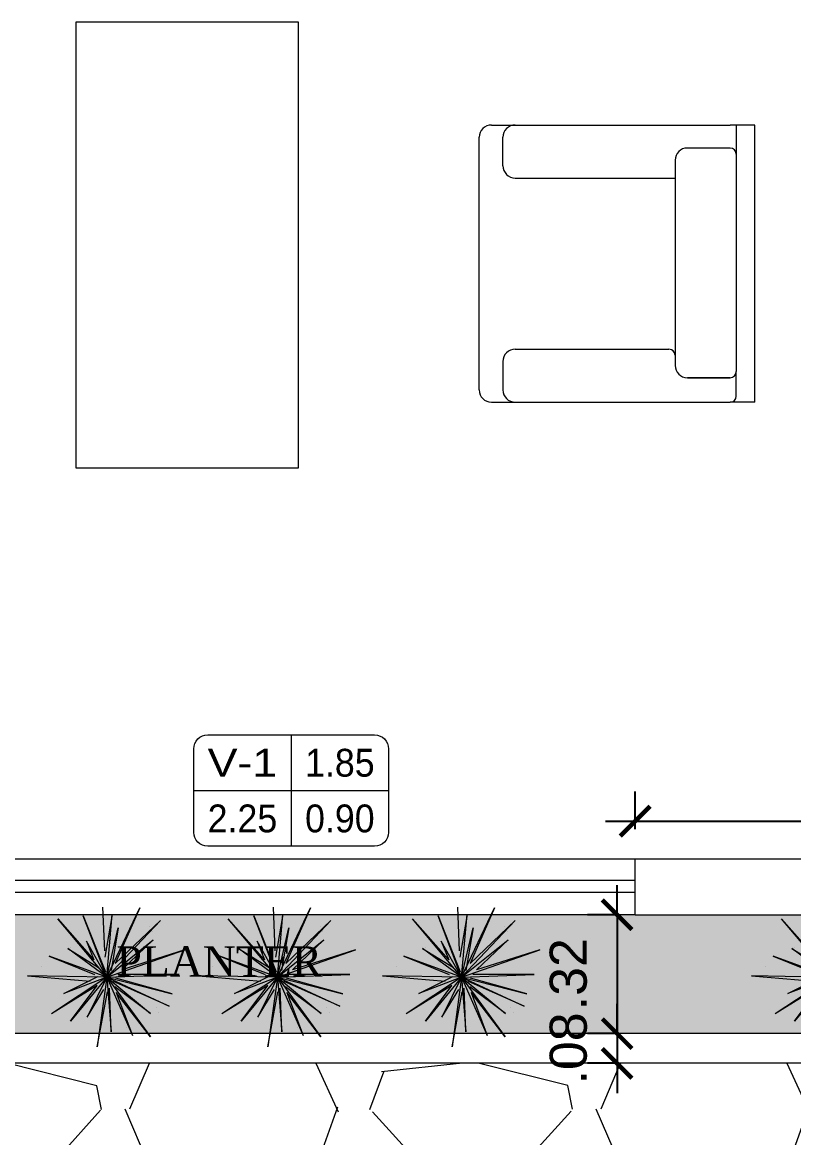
# Model space of a CAD drawing. Header units: millimetres. Extents: x -59 to 123, y 54 to 155.
# Drawn here: x -53.407 to -51.328, y 135.931 to 138.936 of the extents above; entities that cross this region are included whole.
import ezdxf
from ezdxf.enums import TextEntityAlignment as Align

# ---------------------------------------------------------------- set-up
doc = ezdxf.new("R2010")
doc.units = ezdxf.units.MM
doc.linetypes.add('CONTINUA', pattern=[0])
doc.linetypes.add('HIDDEN2', pattern=[0.1875, 0.125, -0.0625])
doc.layers.get('0').update_dxf_attribs({"lineweight": 9})
doc.layers.get('Defpoints').update_dxf_attribs({"lineweight": 0})
for name, color, linetype in [('A-COT', 8, 'Continuous'), ('A-PROY', 8, 'HIDDEN2'), ('A-TEX 010', 7, 'Continuous')]:
    doc.layers.add(name, color=color, linetype=linetype)
for name, color, linetype, lineweight in [('arboles', 94, 'Continuous', 9), ('mobiliario', 7, 'Continuous', 0), ('muro', 5, 'Continuous', 70), ('murobajo', 7, 'Continuous', 30), ('MUROS', 7, 'Continuous', 80), ('TEXTOS', 3, 'Continuous', 0), ('vegetacion', 95, 'Continuous', 0), ('VENTANA BAJA', 150, 'Continuous', 20), ('VIDRIO', 7, 'Continuous', 5)]:
    doc.layers.add(name, color=color, linetype=linetype, lineweight=lineweight)
doc.styles.add('ARIAL', font='arial.ttf')
doc.styles.add('ROMANS', font='ROMANS.SHX', dxfattribs={"width": 1.35, "height": 0.29})
doc.styles.add('S', font='romand.shx')
doc.styles.add('style1', font='arial.ttf', dxfattribs={"height": 0.1})
doc.dimstyles.new('luis1', dxfattribs={"dimtxt": 0.1, "dimasz": 0.08, "dimexe": 0.08, "dimexo": 0.08, "dimgap": 0.08, "dimtad": 2, "dimzin": 4, "dimdsep": 46, "dimtxsty": 'style1', "dimblk": 'ARCHTICK', "dimcen": 2, "dimdle": 0.08, "dimclrd": 256, "dimclre": 256, "dimclrt": 256, "dimadec": 0, "dimazin": 1, "dimtfac": 1, "dimtix": 1, "dimtmove": 0, "dimatfit": 3, "dimfxl": 1, "dimtolj": 1, "dimarcsym": 0})

# ---------------------------------------------------------------- blocks, each defined once
blk = doc.blocks.new('DWW')
at = {"layer": 'arboles', "color": 251}
for p, q in [((303.8201625724012, 165.0302153028914), (303.7285334862375, 165.2695434013123)), ((303.7285334862375, 165.2695434013123), (303.8149972018195, 165.0517001858734)), ((303.8118532071691, 165.1333224330891), (303.8053402522787, 165.3022071113269)), ((303.8411232717296, 165.2738853712393), (303.8128262168556, 165.1079950786191)), ((303.8201625724012, 165.0302153028914), (303.9485476866397, 165.299712224148)), ((303.8201625724012, 165.0302153028914), (303.8411232717296, 165.2738853712393)), ((303.9485476866397, 165.299712224148), (303.8528015972019, 165.083515810019)), ((303.8201625724012, 165.0302153028914), (303.6292688275271, 165.257041675185)), ((303.6292688275271, 165.257041675185), (303.7698564508918, 165.0976643374557)), ((303.8201625724012, 165.0302153028914), (304.0284984473312, 165.2507536869475)), ((303.8528015972019, 165.083515810019), (304.0284984473312, 165.2507536869475)), ((303.9865748239132, 165.2265355052412), (303.9865748239132, 165.2265355052412)), ((303.8201625724012, 165.0302153028914), (303.8647791396751, 165.2227558490747)), ((303.8647791396751, 165.2227558490747), (303.8364820848014, 165.0568655564551)), ((303.997313198333, 165.2069968427496), (303.997313198333, 165.2069968427496)), ((303.8201625724012, 165.0302153028914), (303.6684208072181, 165.1414575040748)), ((303.6684208072181, 165.1414575040748), (303.7883469482556, 165.0680196982736)), ((303.6793703917632, 165.1474106931799), (303.6793703917632, 165.1474106931799)), ((303.8201625724012, 165.0302153028914), (303.7410352123643, 165.1702787426021)), ((303.7410352123643, 165.1702787426021), (303.7698564508918, 165.0976643374557)), ((303.8201625724012, 165.0302153028914), (304.0010247931127, 165.1759682968377)), ((303.8732571654383, 165.1506348592864), (303.8732571654383, 165.1506348592864)), ((304.0010247931127, 165.1759682968377), (303.8785462031683, 165.0593746689201)), ((303.8201625724012, 165.0302153028914), (303.595806402072, 165.1126362655474)), ((303.595806402072, 165.1126362655474), (303.7720274358554, 165.0413694447098)), ((303.6901087661824, 165.1278720306884), (303.6901087661824, 165.1278720306884)), ((303.8201625724012, 165.0302153028914), (304.1239453197684, 165.1373405008003)), ((304.1239453197684, 165.1373405008003), (303.8785462031683, 165.0593746689201)), ((303.5660527332882, 165.0715100472251), (303.5660527332882, 165.0715100472251)), ((303.8201625724012, 165.0302153028914), (303.5120378551071, 165.0356798904741)), ((303.5120378551071, 165.0356798904741), (303.755707923455, 165.014719191146)), ((303.8201625724012, 165.0302153028914), (303.6044903419257, 164.8874566945633)), ((303.6534488791267, 164.9674074552549), (303.7853525626372, 165.0332096885097)), ((303.8201625724012, 165.0302153028914), (303.6534488791267, 164.9674074552549)), ((303.8201625724012, 165.0302153028914), (303.6792757320356, 164.8599830403445)), ((303.8201625724012, 165.0302153028914), (303.7437303809818, 164.8754791520899)), ((303.8201625724012, 165.0302153028914), (303.7828823606727, 164.7598949809795)), ((303.8201625724012, 165.0302153028914), (304.1016370361317, 165.0410702277089)), ((303.8201625724012, 165.0302153028914), (304.0741633819127, 164.9662848375991)), ((303.8201625724012, 165.0302153028914), (303.9895714342932, 164.7982235600157)), ((303.8201625724012, 165.0302153028914), (304.0630092400942, 164.918149701053)), ((303.8201625724012, 165.0302153028914), (303.9903948349481, 164.8893284625259)), ((303.8201625724012, 165.0302153028914), (303.8370062684553, 164.8183608586891)), ((303.8201625724012, 165.0302153028914), (303.9199514147652, 164.8042123312521)), ((304.0630092400942, 164.918149701053), (303.8468128259652, 165.0138957904913)), ((304.0741633819127, 164.9662848375991), (303.8549725821653, 165.027220917273)), ((304.1016370361317, 165.0410702277089), (303.8631323383653, 165.0405460440547)), ((303.7823581770189, 164.9983996787457), (303.6044903419257, 164.8874566945633)), ((303.6792757320356, 164.8599830403445), (303.7823581770189, 164.9983996787457)), ((303.7437303809818, 164.8754791520899), (303.8090084305829, 164.9820801663454)), ((303.7828823606727, 164.7598949809795), (303.8223335573648, 164.9739204101454)), ((303.8370062684553, 164.8183608586891), (303.8304933135648, 164.9872455369272)), ((303.9903948349481, 164.8893284625259), (303.8519781965468, 164.9924109075091)), ((303.9895714342932, 164.7982235600157), (303.8571435671287, 164.9709260245269)), ((303.8571435671287, 164.9709260245269), (303.9199514147652, 164.8042123312521)), ((303.6044903419257, 164.8874566945633), (303.6044903419257, 164.8874566945633)), ((304.0117278851997, 164.9115739308411), (304.0117278851997, 164.9115739308411)), ((304.0224662596192, 164.8920352683496), (304.0224662596192, 164.8920352683496)), ((303.8984102267248, 164.8356732848864), (303.8984102267248, 164.8356732848864))]:
    blk.add_line(p, q, dxfattribs=at)
blk = doc.blocks.new('CUADROVANOS3')
blk.add_lwpolyline([(-0.2625000000000011, -0.1124999999999972), (-0.2625000000000011, 0.1124999999999972, -0.4142135623730951), (-0.2250000000000014, 0.1499999999999986), (0.2250000000000014, 0.1499999999999986, -0.4142135623730951), (0.2625000000000011, 0.1124999999999972), (0.2625000000000011, -0.1124999999999972, -0.4142135623730951), (0.2250000000000014, -0.1499999999999986), (-0.2250000000000014, -0.1499999999999986, -0.4142135623730951)], format="xyb", close=True)
for points in [[(0, 0.1499999999999986), (0, -0.1499999999999986)], [(-0.2625000000000011, 0), (0.2625000000000011, 0)]]:
    blk.add_lwpolyline(points)
at = {"layer": 'TEXTOS', "style": 'S', "flags": 8}
for tag, width, p, p2 in [('CODIGO', 1.029411764705883, (-0.2250000000000014, 0.0375000000000014), (-0.0375000000000014, 0.0375000000000014)), ('ALFEIZAR', 0.7394366197183098, (0.0375000000000014, 0.0375000000000014), (0.2250000000000014, 0.0375000000000014)), ('ANCHO', 0.7720588235294119, (-0.2250000000000014, -0.1124999999999972), (-0.0375000000000014, -0.1124999999999972)), ('ALTO', 0.7720588235294118, (0.0375000000000014, -0.1124999999999972), (0.2250000000000014, -0.1124999999999972))]:
    blk.add_attdef(tag, text='', height=0.075, dxfattribs=dict(at, width=width)).set_placement(p, p2, align=Align.FIT)
blk = doc.blocks.new('A$C22363C2C')
at = {"layer": 'mobiliario'}
for p, q in [((9.82874013e-08, 0.7466249833507668), (0.0660000982873754, 0.7466249833507668)), ((0.0495000982873677, 0.7301249833505885), (0.0495000982873677, 0.664124983350785)), ((0.7095000982873927, 0.7466249833507668), (0.0660000982873754, 0.7466249833507668)), ((0.678595376379107, 0.6369072555168991), (0.678595376379107, 0.713624983350865)), ((0.7425000982874224, 0.7136249833507691), (0.7425000982874082, 0.0329999833504502)), ((0.0495000982873677, 0.0783749833501446), (0.0495000982873677, 0.6641249833503338)), ((0.0660000982873754, 0.6806249833505122), (0.1815000982873442, 0.6806249833505122)), ((0.0660000982873754, 0.6806249833505122), (0.1815000982873442, 0.6806249833505122)), ((0.1815000982873442, 0.6806249833505085), (0.0660000982873754, 0.6806249833505085)), ((0.2145000982873313, 0.0948749833503229), (0.2145000982873313, 0.6476249833501555)), ((0.6455953763791201, 0.6039072555169973), (0.2310000982873674, 0.6039072555169973)), ((0.6455953763791201, 0.1427177111843179), (0.2145000982873313, 0.1427177111843179)), ((0.678595376379107, 0.1097177111844161), (0.678595376379107, 0.0329999833504502)), ((0.0495000982873677, -1.66494516e-08), (0.0495000982873677, 0.0783749833501446)), ((0.0660001508458805, 0.0618749833504211), (0.1815001508458778, 0.0618749833504211)), ((9.82874013e-08, -1.66494516e-08), (0.0660000982873754, -1.66494516e-08)), ((0.7095000982873643, -1.66499063e-08), (0.0660000982873754, -1.66494516e-08))]:
    blk.add_line(p, q, dxfattribs=at)
blk.add_lwpolyline([(9.82874013e-08, 0.7466249833507668), (9.82874155e-08, -1.66494516e-08)], dxfattribs=at)
for centre, radius, start, end in [((0.0660000982873754, 0.7301249833505885), 0.0165, 90, 180), ((0.6455953763791201, 0.713624983350865), 0.033, 0, 90), ((0.7095000982873927, 0.7136249833507691), 0.033, 0, 90), ((0.0660000982873754, 0.6641249833503338), 0.0165, 90, 180), ((0.0660000982873754, 0.664124983350785), 0.0165, 90, 180), ((0.1815000982873442, 0.6476249833501555), 0.033, 0, 90), ((0.1815000982873442, 0.6476249833506067), 0.033, 0, 90), ((0.6455953763791201, 0.6369072555168991), 0.033, 270, 0), ((0.2310000982873674, 0.6204072555171756), 0.0165, 180, 270), ((0.6455953763791201, 0.1097177111844161), 0.033, 0, 90), ((0.1815000982873158, 0.0948749833503229), 0.033, 270, 0), ((0.0660000982873186, 0.0783749833501446), 0.0165, 180, 270), ((0.6455953763791201, 0.0329999833504502), 0.033, 270, 0), ((0.7095000982873643, 0.0329999833504502), 0.033, 270, 0)]:
    blk.add_arc(centre, radius, start, end, dxfattribs=at)
blk = doc.blocks.new('_ArchTick')
at = {"color": 0, "linetype": 'ByBlock', "const_width": 0.15}
blk.add_lwpolyline([(-0.5, -0.5), (0.5, 0.5)], dxfattribs=at)
blk = doc.blocks.new('*D265')
at = {"layer": 'A-COT', "linetype": 'Continuous', "lineweight": -2, "transparency": 16777216}
for p, q in [((-51.75557189111021, 136.7622808361075), (-51.75557189111021, 136.8639458385533)), ((-49.30557187419659, 136.762280836106), (-49.30557187419659, 136.8639458385533)), ((-51.83557189111021, 136.7839458385533), (-49.22557187419659, 136.7839458385533))]:
    blk.add_line(p, q, dxfattribs=at)
at = {"layer": 'Defpoints', "color": 0, "linetype": 'CONTINUA', "transparency": 16777216}
for p in [(-49.30557187419659, 136.7839458385533), (-51.75557189111021, 136.6822808361075), (-49.30557187419659, 136.682280836106)]:
    blk.add_point(p, dxfattribs=at)
at = {"layer": 'A-COT', "linetype": 'CONTINUA', "lineweight": -2, "transparency": 16777216, "xscale": 0.08, "yscale": 0.08, "zscale": 0.08, "rotation": 180}
blk.add_blockref('_ArchTick', (-51.75557189111021, 136.7839458385533), dxfattribs=at)
at = {"layer": 'A-COT', "linetype": 'CONTINUA', "lineweight": -2, "transparency": 16777216, "xscale": 0.08, "yscale": 0.08, "zscale": 0.08}
blk.add_blockref('_ArchTick', (-49.30557187419659, 136.7839458385533), dxfattribs=at)
at = {"layer": 'A-COT', "linetype": 'CONTINUA', "lineweight": 5, "transparency": 16777216, "insert": (-50.5305718826534, 136.9150031373255), "char_height": 0.1, "attachment_point": 5, "style": 'style1'}
blk.add_mtext('\\A1;2.45', dxfattribs=at)
blk = doc.blocks.new('*D274')
at = {"layer": 'A-COT', "linetype": 'Continuous', "lineweight": -2, "transparency": 16777216}
for p, q in [((-51.80422563634635, 136.5315463419473), (-51.80422563634635, 136.6115463419473)), ((-51.80422563634635, 136.5315463419473), (-51.88422563634635, 136.5315463419473)), ((-51.80422563634635, 136.5315463419473), (-51.80422563634635, 136.2115463419562)), ((-51.80422563634635, 136.2115463419562), (-51.88422563634635, 136.2115463419562)), ((-51.80422563634635, 136.2115463419562), (-51.80422563634635, 136.1315463419562))]:
    blk.add_line(p, q, dxfattribs=at)
at = {"layer": 'Defpoints', "color": 0, "linetype": 'CONTINUA', "transparency": 16777216}
for p in [(-51.75557189111025, 136.5315463419473), (-51.80422563634635, 136.2115463419562), (-51.75557189111022, 136.2115463419562)]:
    blk.add_point(p, dxfattribs=at)
at = {"layer": 'A-COT', "linetype": 'CONTINUA', "lineweight": -2, "transparency": 16777216, "xscale": 0.08, "yscale": 0.08, "zscale": 0.08}
for p, rotation in [((-51.80422563634635, 136.5315463419473), 270), ((-51.80422563634635, 136.2115463419562), 90)]:
    blk.add_blockref('_ArchTick', p, dxfattribs=dict(at, rotation=rotation))
at = {"layer": 'A-COT', "linetype": 'CONTINUA', "lineweight": 5, "transparency": 16777216, "insert": (-51.93531704153047, 136.3715463419517), "char_height": 0.1, "attachment_point": 5, "rotation": 90, "style": 'style1'}
blk.add_mtext('\\A1;.32', dxfattribs=at)
blk = doc.blocks.new('*D275')
at = {"layer": 'A-COT', "linetype": 'Continuous', "lineweight": -2, "transparency": 16777216}
for p, q in [((-51.80422563634637, 136.2115463419562), (-51.80422563634637, 136.2915463419562)), ((-51.80422563634637, 136.2115463419562), (-51.88422563634636, 136.2115463419562)), ((-51.80422563634637, 136.2115463419562), (-51.80422563634637, 136.1315463419562)), ((-51.80422563634637, 136.1315463419562), (-51.88422563634636, 136.1315463419562)), ((-51.80422563634637, 136.1315463419562), (-51.80422563634637, 136.0515463419562))]:
    blk.add_line(p, q, dxfattribs=at)
at = {"layer": 'Defpoints', "color": 0, "linetype": 'CONTINUA', "transparency": 16777216}
for p in [(-51.80422563634636, 136.2115463419562), (-51.80422563634636, 136.1315463419562), (-51.80422563634637, 136.1315463419562)]:
    blk.add_point(p, dxfattribs=at)
at = {"layer": 'A-COT', "linetype": 'CONTINUA', "lineweight": -2, "transparency": 16777216, "xscale": 0.08, "yscale": 0.08, "zscale": 0.08}
for p, rotation in [((-51.80422563634637, 136.2115463419562), 270), ((-51.80422563634637, 136.1315463419562), 90)]:
    blk.add_blockref('_ArchTick', p, dxfattribs=dict(at, rotation=rotation))
at = {"layer": 'A-COT', "linetype": 'CONTINUA', "lineweight": 5, "transparency": 16777216, "insert": (-51.93528293511849, 136.1715463419561), "char_height": 0.1, "attachment_point": 5, "rotation": 90, "style": 'style1'}
blk.add_mtext('\\A1;.08', dxfattribs=at)

msp = doc.modelspace()

# ---------------------------------------------------------------- hatches: boundary and pattern name
at = {"linetype": 'CONTINUA', "lineweight": 5}
h = msp.add_hatch(dxfattribs=at)
h.set_pattern_fill('GRAVEL', color=256, scale=0.05, double=1)
h.set_pattern_definition([(228.0127875, (-123.0525630316726, 146.1594625617649), (-10.1600000007979, -11.42999999929089), [0.17086072, -16.9152418197825]), (184.969741, (-123.1668630316726, 146.0324625617648), (15.23999999397025, 1.270000072348962), [0.2932023599999995, -29.02702444676197]), (132.5104471, (-123.4589630316727, 146.0070625617649), (12.70000000536375, -13.96999999512298), [0.20674076, -20.46736139705]), (267.273689, (-123.9542630316726, 145.6895625617648), (1.270000002659863, 25.39999999986657), [0.2670022599999995, -26.43321871286897]), (292.83365418, (-123.9669630316726, 145.4228625617648), (-6.350000000531704, 15.23999999977773), [0.2618168499999995, -25.91990387267197]), (357.2736889999999, (-123.8653630316726, 145.1815625617648), (-25.39999999986657, 1.270000002659864), [0.2670022599999995, -26.43321871286897]), (37.69424047, (-123.5986630316727, 145.1688625617649), (-16.50999999926795, -12.70000000095021), [0.35309683, -34.9565576571235]), (72.25532837, (-123.3192630316726, 145.3847625617648), (8.890000002389646, 27.93999999923943), [0.33335976, -33.0026283009525]), (121.42956562, (-123.2176630316727, 145.7022625617649), (-10.16000000144156, 16.50999999911301), [0.2679065, -26.52277284935601]), (175.2363583, (-123.3573630316726, 145.9308625617649), (13.96999999979976, -1.270000002194628), [0.3058566399999995, -14.98696847499999]), (222.3974378, (-123.6621630316726, 145.9562625617648), (-15.23999999951233, -13.970000000532), [0.3955389600000001, -39.15838625608851]), (138.81407483, (-122.6969630316727, 145.6768625617648), (-8.889999999466754, 7.620000000619591), [0.13500227, -13.365282912172]), (171.4692344, (-122.7985630316726, 145.7657625617648), (16.51000000044483, -2.539999997118672), [0.25684099, -25.42731949852]), (225, (-123.0525630316726, 145.8038625617648), (-1.776356839400251e-16, -1.27000000000012), [0.17960467, -1.616446554214]), (203.19859051, (-123.1414630316727, 145.9562625617648), (6.350000000173045, 2.539999999554667), [0.09672065999999988, -9.575311184446983]), (291.80140949, (-123.2303630316727, 145.9181625617648), (-1.270000000265748, 3.809999999911436), [0.13678281, -6.702376495]), (30.96375653, (-123.1795630316726, 145.7911625617648), (3.810000000093192, 2.539999999860563), [0.2221598299999998, -7.183149076454993]), (161.56505118, (-122.9890630316727, 145.9054625617648), (2.540000000066291, -1.269999999866877), [0.16064357, -3.855449058414]), (16.389540334, (-123.9669630316726, 145.9181625617648), (12.70000000000007, 3.810000000000122), [0.225044, -22.2794133362695]), (70.34617594, (-123.7510630316727, 145.9816625617648), (-5.080000000464658, -13.9699999998352), [0.18879947, -18.6911078391]), (293.19859051, (-122.9890630316727, 146.1594625617649), (-2.539999999556631, 6.350000000177643), [0.1934400499999998, -9.478591794446983]), (343.6104596700001, (-122.9128630316727, 145.9816625617648), (-12.70000000026614, 3.80999999911143), [0.2250439999999998, -22.27941333626997]), (339.44395478, (-123.9669630316726, 145.1307625617648), (-6.349999999999931, 2.540000000000105), [0.2170175999999997, -10.63386715655299]), (294.7751406, (-123.7637630316727, 145.0545625617648), (-6.350000007558465, 13.96999999656363), [0.18183606, -18.00179669036]), (66.80140949, (-122.9763630316726, 144.8894625617648), (2.539999999601149, 6.350000000159651), [0.19344005, -9.478591794446999]), (17.35402464, (-122.9001630316726, 145.0672625617648), (-16.50999999967151, -5.080000001066232), [0.2128913700000001, -21.0761879901]), (69.44395478, (-123.5986630316727, 144.8894625617648), (-2.54000000004423, -6.349999999982316), [0.1085088, -10.742375956553]), (101.309932474, (-123.0525630316726, 144.8894625617648), (-1.2700000000002, 5.080000000000185), [0.0647573, -6.410997482263001]), (165.963756532, (-123.0652630316727, 144.9529625617648), (3.809999999999757, -1.269999999999933), [0.26181685, -4.9745272945345]), (186.00900596, (-123.3192630316726, 145.0164625617649), (12.69999999993269, 1.270000000664677), [0.2426334999999998, -24.02068243166847]), (303.69006753, (-123.1795630316726, 145.6768625617648), (-1.270000000176484, 2.539999999911851), [0.18316194, -4.39588817984]), (353.15722659, (-123.0779630316727, 145.5244625617648), (21.59000000013284, -2.539999998869697), [0.31977838, -31.6580045325155]), (60.9453959, (-122.7604630316727, 145.4863625617648), (-5.080000000139844, -8.889999999920127), [0.13075412, -12.944696159055]), (90, (-122.6969630316727, 145.6006625617648), (-1.27, 1.27), [0.0762, -1.1938]), (120.25643716, (-123.3446630316727, 145.0545625617648), (5.079999999378582, -8.890000000354899), [0.17643348, -17.4669703866]), (48.01278749999999, (-123.4335630316726, 145.2069625617648), (10.16000000083767, 11.4299999992551), [0.34172144, -16.7443810997825]), (0, (-123.2049630316726, 145.4609625617648), (1.27, 1.27), [0.3302, -0.9398]), (325.3048465, (-122.8747630316726, 145.4609625617648), (12.70000000481077, -8.889999993127288), [0.20080478, -19.87965836207]), (254.0546040999999, (-122.7096630316726, 145.3466625617648), (-1.269999999911279, -5.080000000022373), [0.18491454, -9.060825019386]), (207.64597536, (-122.7604630316727, 145.1688625617649), (-24.13000000088667, -12.69999999831538), [0.3010725499999995, -29.80623221146897]), (175.42607874, (-123.0271630316726, 145.0291625617648), (-16.50999999999942, 1.269999999999739), [0.31851473, -31.53292322812])])
h.paths.add_polyline_path([(-50.60557187420179, 135.7322808361154), (-50.5205571567559, 135.7322808361154), (-50.5205571567559, 135.8384435490627), (-50.0205571567559, 135.8384435490627), (-50.0205571567559, 135.7322808361154), (-49.51057187795674, 135.7322808361154), (-49.51057187795674, 136.1315463419563), (-54.60557188212967, 136.1315463419559), (-54.60557188212958, 135.1072808247374), (-54.3527804852113, 135.1072808247374), (-54.3527804852113, 135.2384435490628), (-53.8527804852113, 135.2384435490628), (-53.8527804852113, 135.1072808247374), (-53.05278048521109, 135.1072808247374), (-53.05278048521109, 135.2384435490628), (-52.55278048521109, 135.2384435490628), (-52.55278048521109, 135.1072808247374), (-51.82055715675611, 135.1072808247374), (-51.82055715675611, 135.2384435490628), (-51.32055715675611, 135.2384435490628), (-51.32055715675611, 135.1072808247374), (-50.6055718742018, 135.1072808247373)])
h.paths.add_polyline_path([(-52.55278048521109, 135.3384435490627), (-53.05278048521109, 135.3384435490627), (-53.05278048521109, 135.8384435490627), (-52.55278048521109, 135.8384435490627)], flags=16)
h.paths.add_polyline_path([(-51.82055715675611, 135.3384435490627), (-51.82055715675611, 135.8384435490627), (-51.32055715675611, 135.8384435490627), (-51.32055715675611, 135.3384435490627)], flags=16)
h.paths.add_polyline_path([(-53.8527804852113, 135.3384435490627), (-54.3527804852113, 135.3384435490627), (-54.3527804852113, 135.8384435490627), (-53.8527804852113, 135.8384435490627)], flags=16)
h.paths.add_polyline_path([(-49.51057187795674, 135.3294554641729), (-49.51057187795674, 135.7322808361154), (-50.0205571567559, 135.7322808361154), (-50.60557187420179, 135.7322808361154), (-50.6055718742018, 135.1072808247373), (-51.32055715675611, 135.1072808247374), (-54.60557188212962, 135.1072808247374), (-51.48293841246632, 133.8982123822012)])
h.paths.add_polyline_path([(-51.82055715675611, 134.6384435490629), (-51.32055715675611, 134.6384435490629), (-51.32055715675611, 134.1384435490629), (-51.82055715675611, 134.1384435490629)], flags=16)
h.paths.add_polyline_path([(-51.82055715675611, 134.0289367125766), (-52.55278048521109, 134.3124500124642), (-52.55278048521109, 134.1384435490629), (-53.05278048521109, 134.1384435490629), (-53.05278048521109, 134.5060475727098), (-53.8527804852113, 134.8158036691029), (-53.8527804852113, 134.7384435490628), (-54.3527804852113, 134.7384435490628), (-54.3527804852113, 135.0094012293485), (-54.60557188212958, 135.1072808247374), (-54.6055718821296, 131.9322808361158), (-54.60557188212934, 131.6322808361158), (-54.3527804852113, 131.8157183117019), (-54.3527804852113, 132.2384435490628), (-53.8527804852113, 132.2384435490628), (-53.8527804852113, 132.1785421218127), (-53.05278048521109, 132.7590602179901), (-53.05278048521109, 132.8384435490627), (-52.94338395601379, 132.8384435490627), (-52.8055760211241, 132.938443549063), (-53.05278048521109, 132.938443549063), (-53.05278048521109, 133.438443549063), (-52.55278048521109, 133.438443549063), (-52.55278048521109, 133.121884028101), (-51.82055715675611, 133.6532201438651)])
h.paths.add_polyline_path([(-52.55278048521109, 133.5384435490629), (-53.05278048521109, 133.5384435490629), (-53.05278048521109, 134.0384435490629), (-52.55278048521109, 134.0384435490629)], flags=16)
h.paths.add_polyline_path([(-53.36175021144682, 133.5749375063517, -1), (-53.45033289684683, 133.5749375063517, -1)], flags=16)
h.paths.add_polyline_path([(-53.40604155414682, 133.5749375063517), (-53.38389588289839, 133.5749375063517, -0.414213562373098), (-53.40604155414682, 133.5527918349916), (-53.40604155414682, 133.5749375063517), (-53.42818722539525, 133.5749375063517, -0.4142135623730951), (-53.40604155414682, 133.5970831777119)], flags=0)
h.paths.add_polyline_path([(-53.8527804852113, 133.5384435490629), (-54.3527804852113, 133.5384435490629), (-54.3527804852113, 134.0384435490629), (-53.8527804852113, 134.0384435490629)], flags=16)
h.paths.add_polyline_path([(-53.8527804852113, 134.1384435490629), (-54.3527804852113, 134.1384435490629), (-54.3527804852113, 134.6384435490629), (-53.8527804852113, 134.6384435490629)], flags=16)
h.paths.add_polyline_path([(-53.8527804852113, 133.438443549063), (-53.8527804852113, 132.938443549063), (-54.3527804852113, 132.938443549063), (-54.3527804852113, 133.438443549063)], flags=16)
h.paths.add_polyline_path([(-53.8527804852113, 132.8384435490627), (-53.8527804852113, 132.3384435490627), (-54.3527804852113, 132.3384435490627), (-54.3527804852113, 132.8384435490627)], flags=16)
h.paths.add_polyline_path([(-50.5205571567559, 133.438443549063), (-50.29550394130139, 133.438443549063), (-50.89484718785368, 133.6705063296275), (-50.89484718785368, 133.6192288490518, -0.4142135623730939), (-50.85055584515368, 133.5749375063517, -1), (-50.93913853055369, 133.5749375063517, -0.4142135623730939), (-50.89484718785368, 133.6192288490518), (-50.89484718785368, 133.6705063296275), (-51.32055715675611, 133.835339152331), (-51.32055715675611, 133.5384435490629), (-51.82055715675611, 133.5384435490629), (-51.82055715675611, 133.6532201438651), (-52.55278048521109, 133.121884028101), (-52.55278048521109, 132.938443549063), (-52.8055760211241, 132.938443549063), (-52.94338395601379, 132.8384435490627), (-52.55278048521109, 132.8384435490627), (-52.55278048521109, 132.3384435490627), (-53.05278048521109, 132.3384435490627), (-53.05278048521109, 132.7590602179901), (-53.8527804852113, 132.1785421218127), (-53.8527804852113, 131.7384435490628), (-54.3527804852113, 131.7384435490628), (-54.3527804852113, 131.8157183117019), (-54.60557188212925, 131.6322808361159), (-52.20557188212926, 131.632280836116), (-52.20557188212928, 131.9322808361158), (-52.05557188212929, 131.9322808361158), (-52.05557188212926, 131.6322808361161), (-49.51057187795674, 131.6322808361163), (-49.51057187795674, 131.932280836116), (-49.51057187795674, 133.1345216842189), (-50.0205571567559, 133.3319854956923), (-50.0205571567559, 132.938443549063), (-50.5205571567559, 132.938443549063)])
h.paths.add_polyline_path([(-51.82055715675611, 133.438443549063), (-51.32055715675611, 133.438443549063), (-51.32055715675611, 132.938443549063), (-51.82055715675611, 132.938443549063)], flags=16)
h.paths.add_polyline_path([(-51.82055715675611, 132.8384435490627), (-51.32055715675611, 132.8384435490627), (-51.32055715675611, 132.3384435490627), (-51.82055715675611, 132.3384435490627)], flags=16)
h.paths.add_polyline_path([(-51.82055715675611, 132.2384435490628), (-51.32055715675611, 132.2384435490628), (-51.32055715675611, 131.7384435490628), (-51.82055715675611, 131.7384435490628)], flags=16)
h.paths.add_polyline_path([(-52.55278048521109, 132.2384435490628), (-52.55278048521109, 131.7384435490628), (-53.05278048521109, 131.7384435490628), (-53.05278048521109, 132.2384435490628)], flags=16)
h.paths.add_polyline_path([(-50.5205571567559, 132.8384435490627), (-50.0205571567559, 132.8384435490627), (-50.0205571567559, 132.3384435490627), (-50.5205571567559, 132.3384435490627)], flags=16)
h.paths.add_polyline_path([(-50.5205571567559, 132.2384435490628), (-50.0205571567559, 132.2384435490628), (-50.0205571567559, 131.7384435490628), (-50.5205571567559, 131.7384435490628)], flags=16)
h.paths.add_polyline_path([(-49.51057187795674, 135.3294554641729), (-50.0205571567559, 134.9593858602642), (-50.0205571567559, 134.7384435490628), (-50.32503319311903, 134.7384435490628), (-50.46284112800809, 134.6384435490629), (-50.0205571567559, 134.6384435490629), (-50.0205571567559, 134.1384435490629), (-50.5205571567559, 134.1384435490629), (-50.5205571567559, 134.5965620501534), (-51.32055715675611, 134.0160439539759), (-51.32055715675611, 133.835339152331), (-50.29550394130139, 133.438443549063), (-50.0205571567559, 133.438443549063), (-50.0205571567559, 133.3319854956923), (-49.51057187795674, 133.1345216842189)])
h.paths.add_polyline_path([(-50.0205571567559, 133.5384435490629), (-50.5205571567559, 133.5384435490629), (-50.5205571567559, 134.0384435490629), (-50.0205571567559, 134.0384435490629)], flags=16)
h.paths.add_polyline_path([(-50.99825298783735, 132.4632188169317), (-50.99825298783735, 135.1606341882367), (-51.25959949108177, 135.1606341882367), (-51.25959949108179, 132.4632188169317)], flags=9)
h.paths.add_polyline_path([(-53.50944735413046, 132.4730474398589), (-53.50944735413046, 135.1704628111639), (-53.77079385737488, 135.1704628111639), (-53.7707938573749, 132.4730474398589)], flags=9)
h.paths.add_polyline_path([(-50.74022069063007, 133.321120615514), (-50.74022069063007, 134.4275209429356), (-50.83409670700115, 134.4275209429356), (-50.83409670700115, 133.321120615514)], flags=24)
h.paths.add_polyline_path([(-53.15429828619997, 133.415182279907), (-53.15429828619997, 134.2070948583517), (-53.24817430257106, 134.2070948583517), (-53.24817430257106, 133.415182279907)], flags=24)
h.paths.add_polyline_path([(-53.42363546451919, 133.669589909454), (-53.42363546451919, 134.0460470523112), (-53.51003546451918, 134.0460470523112), (-53.51003546451918, 133.669589909454)], flags=24)
h.paths.add_polyline_path([(-53.25141505692319, 133.321120615514), (-53.25141505692319, 134.4275209429356), (-53.34529107329428, 134.4275209429356), (-53.34529107329428, 133.321120615514)], flags=24)
h.paths.add_polyline_path([(-50.64310391990682, 133.415182279907), (-50.64310391990682, 134.2070948583517), (-50.7369799362779, 134.2070948583517), (-50.7369799362779, 133.415182279907)], flags=24)
h.paths.add_polyline_path([(-50.91244109822607, 133.669589909454), (-50.91244109822607, 134.0460470523112), (-50.99884109822605, 134.0460470523112), (-50.99884109822605, 133.669589909454)], flags=24)
at = {"layer": 'vegetacion', "lineweight": 5}
h = msp.add_hatch(dxfattribs=at)
h.set_pattern_fill('AR-SAND', color=251, scale=0.0025)
h.set_pattern_definition([(37.50000000000001, (-231.5688754210687, 199.4262688436519), (-0.0040000782399601, 0.1223533093323356), [0, -0.09652000000000001, 0, -0.10795, 0, -0.1031875]), (7.499999999999999, (-231.5688754210687, 199.4262688436519), (0.1123808207845007, 0.1792062751420886), [0, -0.05207000000000001, 0, -0.086995, 0, -0.0333375]), (327.5, (-231.6469804210687, 199.4262688436519), (0.1977480925603645, 0.0003592961696364), [0, -0.03175, 0, -0.1143, 0, -0.149225]), (317.5, (-231.6469804210687, 199.4262688436519), (0.1908891131180743, 0.0557323308143041), [0, -0.015875, 0, -0.07493, 0, -0.085725])])
h.paths.add_polyline_path([(-49.38557187407886, 136.3315463419554), (-49.45557187419671, 136.3315463419543), (-49.45557187419644, 136.5315463419549), (-54.60557188201201, 136.5315463419558), (-54.6055718820122, 136.211546341956), (-49.38557187407892, 136.2115463419563)])

# ---------------------------------------------------------------- linework, layer by layer
at = {"layer": 'A-PROY', "lineweight": 5}
msp.add_line((-54.0055718741999, 136.6822808361081), (-51.75557189111021, 136.6822808361077), dxfattribs=at)
at = {"layer": 'mobiliario', "lineweight": 5}
msp.add_lwpolyline([(-53.26307188212971, 138.9362077306908), (-53.26307188212971, 137.7362077306919), (-52.66307188212977, 137.7362077306919), (-52.66307188212977, 138.9362077306908)], close=True, dxfattribs=at)
at = {"layer": 'muro', "color": 251, "lineweight": 5, "ltscale": 0.25}
for p, q in [((-49.38557187407889, 136.2115463419563), (-54.60557188201194, 136.2115463419559)), ((-49.30557187407884, 136.1315463419563), (-54.60557188201194, 136.1315463419559))]:
    msp.add_line(p, q, dxfattribs=at)
at = {"layer": 'murobajo', "lineweight": 5}
for p, q in [((-54.00557187419993, 136.682280836116), (-51.75557189111019, 136.6822808361157)), ((-54.00557187419993, 136.5322808361159), (-51.75557189111021, 136.5322808361159))]:
    msp.add_line(p, q, dxfattribs=at)
at = {"layer": 'MUROS', "lineweight": 5}
for p, q in [((-51.75557189111022, 136.5315463419473), (-51.75557189111021, 136.6822808361075)), ((-51.75557189111021, 136.6822808361075), (-49.30557187419659, 136.682280836106)), ((-51.75557189111022, 136.5315463419473), (-49.45557187419648, 136.5315463419459))]:
    msp.add_line(p, q, dxfattribs=at)
at = {"layer": 'VENTANA BAJA', "lineweight": 5}
for p, q in [((-54.00557187419993, 136.6248205949227), (-51.75557189111022, 136.6248205949225)), ((-54.00557187419993, 136.5923020709219), (-51.75557189111021, 136.5923020709216))]:
    msp.add_line(p, q, dxfattribs=at)

# ---------------------------------------------------------------- block references
at = {"layer": 'arboles', "color": 251, "lineweight": 5, "xscale": 0.6931293320671273, "yscale": 0.6931293320671273, "zscale": 0.6931293320671273}
for p in [(-263.7663771278036, 21.97610306061006), (-263.3065071598786, 21.97610306061006), (-262.8099457917452, 21.97610306061006), (-261.8151126559684, 21.97610306061006)]:
    msp.add_blockref('DWW', p, dxfattribs=at)
at = {"layer": 'mobiliario', "lineweight": 5, "rotation": 180}
msp.add_blockref('A$C22363C2C', (-51.43343296572371, 138.6594148943995), dxfattribs=at)
at = {"layer": 'VIDRIO', "lineweight": 5, "ltscale": 0.25}
ref = msp.add_blockref('CUADROVANOS3', (-52.68282229275795, 136.8663327899593), dxfattribs=at)
ref.add_attrib('CODIGO', 'V-1', dxfattribs={"layer": 'TEXTOS', "color": 2, "height": 0.075, "style": 'ARIAL', "width": 1.149984311270613, "flags": 8}).set_placement((-52.90782229275888, 136.9038327899592), (-52.72032229275788, 136.9038327899592), align=Align.FIT)
ref.add_attrib('ALTO', '0.90', dxfattribs={"layer": 'TEXTOS', "color": 2, "height": 0.075, "style": 'ARIAL', "width": 0.9194681384846966, "flags": 8}).set_placement((-52.6453222927581, 136.7538327899591), (-52.4578222927581, 136.7538327899591), align=Align.FIT)
ref.add_attrib('ANCHO', '2.25', dxfattribs={"layer": 'TEXTOS', "color": 2, "height": 0.075, "style": 'ARIAL', "width": 0.9194681384895746, "flags": 8}).set_placement((-52.90782229275888, 136.7538327899591), (-52.72032229275788, 136.7538327899591), align=Align.FIT)
ref.add_attrib('ALFEIZAR', '1.85', dxfattribs={"layer": 'TEXTOS', "color": 2, "height": 0.075, "style": 'ARIAL', "width": 0.9194681384846966, "flags": 8}).set_placement((-52.6453222927581, 136.9038327899592), (-52.4578222927581, 136.9038327899592), align=Align.FIT)

# ---------------------------------------------------------------- texts
at = {"layer": 'A-TEX 010', "lineweight": 5, "insert": (-52.87643967907043, 136.4468676719617), "char_height": 0.0816, "attachment_point": 2, "style": 'ROMANS'}
msp.add_mtext('{\\fTimes New Roman|b0|i0|c0|p18;PLANTER}', dxfattribs=at)

# ---------------------------------------------------------------- dimensions: what is measured, and where the dimension line sits
at = {"layer": 'A-COT', "linetype": 'CONTINUA', "lineweight": 5}
dim = msp.add_linear_dim(base=(-49.30557187419659, 136.7839458385533), p1=(-51.75557189111021, 136.6822808361075), p2=(-49.30557187419659, 136.682280836106), dimstyle='luis1', override={"dimfxl": 0.1, "dimfxlon": 1, "dimarcsym": 2}, dxfattribs=at)
dim.commit()
dim.dimension.update_dxf_attribs({"geometry": '*D265', "text_midpoint": (-50.5305718826534, 136.9150031373255)})
for base, p1, p2, picture, middle in [((-51.80422563634635, 136.2115463419562), (-51.75557189111022, 136.5315463419473), (-51.75557189111019, 136.2115463419561), '*D274', (-51.93531704153047, 136.3715463419517)), ((-51.80422563634637, 136.1315463419562), (-51.80422563634633, 136.2115463419561), (-51.80422563634633, 136.1315463419561), '*D275', (-51.93528293511849, 136.1715463419561))]:
    dim = msp.add_linear_dim(base=base, p1=p1, p2=p2, angle=90, dimstyle='luis1', override={"dimfxl": 0.1, "dimfxlon": 1, "dimarcsym": 2}, dxfattribs=at)
    dim.commit()
    dim.dimension.update_dxf_attribs({"geometry": picture, "text_midpoint": middle})

doc.saveas('drawing.dxf')
